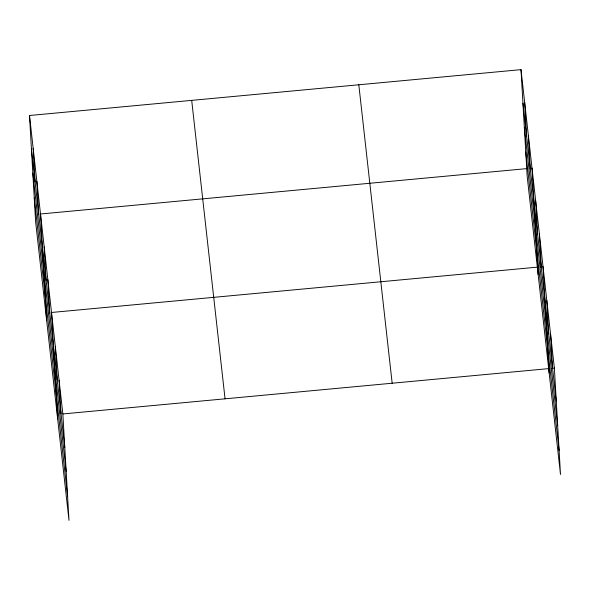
<?xml version="1.0" encoding="UTF-8"?>
<svg xmlns="http://www.w3.org/2000/svg" width="590" height="590" viewBox="0 0 590 590"><rect width="100%" height="100%" fill="white"/><g stroke="black" fill="none" stroke-linecap="round" stroke-linejoin="round"><path stroke-width="0.89" d="M29.5 115.507L62.857 413.951L68.993 520.358L35.636 221.906L29.5 115.507L521.007 69.642L554.364 368.094L560.5 474.493L527.143 176.049L521.007 69.642M527.512 168.556L40.511 213.993L46.64 320.4M530.211 168.298L532.018 168.135L538.154 274.534M537.615 267.123L51.514 312.479L57.65 418.885M540.322 266.872L543.021 266.621L549.157 373.02M62.857 413.951L548.958 368.595M551.665 368.344L554.364 368.094M522.947 103.228L556.304 401.679M524.333 127.263L557.69 425.707M525.756 152.021L559.114 450.465M358.808 84.776L392.166 383.227M191.698 100.374L225.056 398.818M31.44 149.093L64.797 447.537M32.819 173.121L66.183 471.565M34.249 197.879L67.607 496.323M550.588 334.265L552.52 367.858M546.805 300.443L548.737 334.029M539.356 233.788L541.288 267.381M535.683 200.961L537.623 234.547M528.345 135.302L530.285 168.888M524.68 102.476L526.612 136.061M59.074 380.13L61.013 413.715M55.298 346.308L57.23 379.894M47.849 279.653L49.781 313.238M44.176 246.819L46.116 280.412M36.838 181.167L38.778 214.753M33.173 148.333L35.105 181.919"/></g></svg>
